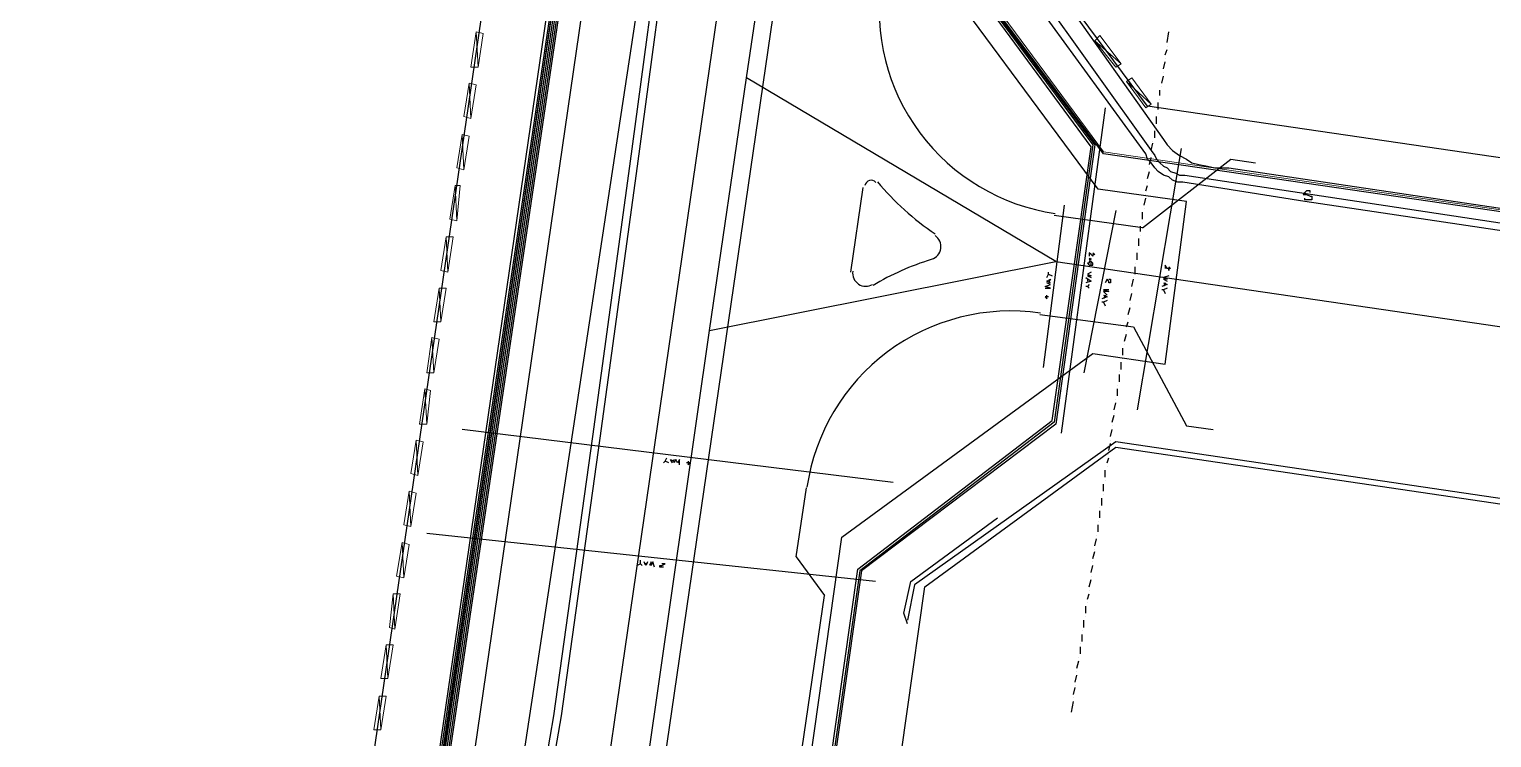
# Model space of a CAD drawing. Header units: inches. Extents: x 5 to 844, y 8 to 596.
# Drawn here: x 352.4 to 458.8, y 99.7 to 151.3 of the extents above; entities that cross this region are included whole.
import ezdxf

# ---------------------------------------------------------------- set-up
doc = ezdxf.new("R2010")
doc.units = ezdxf.units.IN
doc.header["$MEASUREMENT"] = 0
doc.layers.add('PDF_Geometry', color=7, linetype='Continuous', true_color=0x989898)

msp = doc.modelspace()

# ---------------------------------------------------------------- linework, layer by layer
at = {"layer": 'PDF_Geometry', "color": 3, "lineweight": 25}
for points in [[(262.93, 62.37), (268.46, 61.6), (334.93, 51.83), (355.88, 48.74), (359.74, 47.97), (376.84, 60.7), (377.48, 64.68), (408.85, 277.07), (409.49, 281.96), (398.05, 297.39), (393.81, 298.03), (395.61, 315), (400.24, 314.48), (415.92, 326.06), (437.65, 474.55), (441.25, 499.49), (428.52, 514.79), (423.25, 515.05), (424.54, 537.16), (433.15, 536.9), (448.71, 549.89), (454.88, 591.67)], [(454.62, 591.67), (448.58, 550.02), (433.15, 537.16), (424.41, 537.29), (422.99, 514.79), (428.39, 514.66), (441.12, 499.49), (437.39, 474.55), (415.66, 326.18), (400.24, 314.74), (395.48, 315.26), (393.68, 298.03), (397.92, 297.39), (409.37, 281.83), (408.72, 277.07), (377.35, 64.68), (376.84, 60.83), (359.74, 48.1), (356.4, 48.74), (354.47, 28.17), (360.9, 27.14), (372.72, 12.87)], [(455.01, 591.67), (448.83, 549.76), (433.28, 536.77), (424.79, 536.9), (423.38, 515.17), (428.65, 515.05), (441.51, 499.49), (437.78, 474.55), (416.05, 326.06), (400.37, 314.36), (395.87, 314.87), (394.07, 298.29), (398.18, 297.77), (409.75, 281.96), (409.11, 277.07), (377.74, 64.68), (377.1, 60.57), (359.87, 47.71), (356.65, 48.35), (354.85, 28.43), (361.15, 27.53), (373.24, 12.87)], [(455.13, 591.67), (448.96, 549.76), (433.28, 536.64), (424.92, 536.77), (423.64, 515.3), (428.65, 515.05), (441.64, 499.62), (437.91, 474.55), (416.18, 325.93), (400.37, 314.23), (395.87, 314.61), (394.19, 298.41), (398.18, 297.77), (409.88, 281.96), (409.24, 277.07), (377.87, 64.68), (377.22, 60.57), (359.87, 47.58), (356.78, 48.23), (354.98, 28.56), (361.15, 27.66), (373.37, 12.87)], [(455.26, 591.67), (449.09, 549.63), (433.28, 536.52), (425.05, 536.77), (423.64, 515.43), (428.65, 515.3), (441.76, 499.62), (438.04, 474.55), (416.31, 325.93), (400.37, 314.1), (395.99, 314.61), (394.32, 298.54), (398.18, 298.03), (410.01, 282.09), (409.37, 277.07), (378, 64.68), (377.35, 60.44), (359.87, 47.45), (356.91, 48.1), (355.11, 28.68), (361.28, 27.78), (373.5, 12.87)], [(400.24, 12.87), (400.37, 20.71), (400.75, 29.71), (401.39, 38.84), (402.17, 47.97), (411.55, 114.31), (429.81, 127.68), (435.08, 126.91), (436.62, 138.74), (430.19, 139.64), (416.69, 157.89), (434.18, 276.3), (448.06, 372.85), (466.96, 500.13), (484.7, 515.05), (492.42, 514.66), (494.09, 532.27), (488.05, 532.4), (473.9, 549.37), (474.68, 554.64), (475.96, 563), (480.2, 591.67)], [(269.87, 340.84), (269.23, 333.51), (395.74, 314.87), (393.94, 298.16), (398.05, 297.64), (409.62, 281.96), (408.98, 277.07), (377.61, 64.68), (377.1, 60.7), (359.87, 47.84), (356.53, 48.48), (354.73, 28.3), (361.02, 27.4), (372.98, 12.87)], [(353.18, 28.17), (354.73, 48.74), (356.14, 48.48), (359.87, 47.97), (376.97, 60.7), (390.47, 152.49), (409.62, 281.96), (398.05, 297.39), (393.29, 297.9), (394.45, 313.97)], [(390.08, 293.14), (390.72, 298.16), (397.92, 297.13), (409.24, 281.83), (404.61, 250.07), (390.08, 152.49), (376.71, 60.83), (359.74, 48.23), (356.27, 49), (299.44, 57.1), (261.77, 62.37), (260.36, 62.5), (259.72, 62.63), (260.49, 67.77)], [(385.07, 63.14), (384.42, 64.81), (385.32, 68.15), (386.09, 73.81), (386.35, 75.22), (387.38, 82.68), (390.59, 101.32), (393.42, 121.64), (396.12, 141.31), (398.82, 161.36)], [(399.34, 161.36), (396.64, 141.31), (393.94, 121.51), (391.11, 101.32), (387.89, 82.68), (385.2, 64.04), (385.07, 63.14)], [(606.97, 148.64), (610.7, 147.99), (608.26, 130.89), (591.8, 118.68), (430.58, 142.21), (418.88, 157.89), (418.62, 158.41), (419.14, 161.75)], [(529.7, 126.39), (477.12, 133.98), (445.23, 138.74), (436.36, 140.15), (435.98, 140.15), (435.59, 140.28), (435.34, 140.54), (434.95, 140.66), (434.56, 140.92), (434.31, 141.18), (434.05, 141.56), (433.79, 141.82), (433.66, 142.21), (420.94, 159.69)], [(421.45, 160.08), (434.05, 142.46), (434.31, 142.08), (434.44, 141.82), (434.69, 141.56), (434.95, 141.31), (435.21, 141.18), (435.46, 140.92), (435.85, 140.79), (436.11, 140.66), (436.49, 140.66), (477.25, 134.49), (529.7, 126.78)], [(403.58, 47.71), (412.71, 111.99), (426.85, 122.79), (429.68, 142.72), (418.24, 158.28)], [(418.36, 158.28), (429.81, 142.85), (426.98, 122.67), (412.84, 111.87), (403.71, 47.71)], [(418.49, 158.28), (429.94, 142.85), (427.11, 122.54), (412.97, 111.87), (403.84, 47.71)], [(426.21, 126.65), (427.75, 138.48)], [(415.28, 118.29), (383.91, 122.15)]]:
    msp.add_lwpolyline(points, dxfattribs=at)
at = {"layer": 'PDF_Geometry', "color": 7, "lineweight": 25}
for points in [[(388.02, 12.87), (388.54, 25.6), (389.69, 41.41), (395.61, 85.38), (401.91, 129.35), (404.61, 147.74), (426.34, 294.04), (428.39, 300.21), (430.06, 306.51), (431.35, 312.81), (439.45, 376.2), (448.06, 439.58), (457.06, 502.96)], [(440.61, 275.4), (531.12, 262.03), (621.63, 248.79), (604.66, 133.08), (590.77, 122.67), (433.79, 145.68), (423.51, 159.56), (440.61, 275.4)], [(328.37, 155.32), (385.45, 153.14), (372.34, 63.53), (358.45, 53.11), (300.08, 61.73), (312.68, 155.96), (328.37, 155.32)], [(427.11, 134.36), (404.61, 147.74)], [(401.91, 129.35), (427.11, 134.36)], [(427.11, 134.36), (615.84, 106.72)], [(429.68, 134.11), (429.81, 134.11), (429.81, 134.24), (429.68, 134.36), (429.55, 134.36), (429.55, 134.24), (429.42, 134.24), (429.55, 134.11), (429.68, 134.11), (429.68, 134.24), (429.68, 134.36), (429.55, 134.36)], [(429.81, 135.01), (429.81, 135.01), (429.94, 134.88), (429.81, 134.88), (429.81, 134.75), (429.68, 134.88), (429.55, 135.01), (429.55, 134.75)], [(429.55, 134.62), (429.68, 134.49)], [(429.55, 134.49), (429.68, 134.62)], [(435.34, 133.98), (435.34, 133.98), (435.46, 133.85), (435.34, 133.85), (435.34, 133.72), (435.34, 133.85), (435.21, 133.85), (435.08, 134.11), (435.08, 133.85)], [(426.46, 133.21), (426.59, 133.46), (426.59, 133.59)], [(426.72, 132.82), (426.46, 132.95), (426.72, 133.08), (426.59, 132.82)], [(426.59, 133.46), (426.85, 133.34)], [(429.29, 133.21), (429.68, 132.95), (429.29, 132.82)], [(429.68, 133.59), (429.42, 133.46), (429.68, 133.34), (429.42, 133.34), (429.68, 133.21)], [(429.42, 133.08), (429.42, 132.95)], [(430.96, 133.08), (431.09, 133.08), (431.09, 132.95), (431.09, 132.82), (430.96, 132.82), (430.96, 132.95), (430.84, 133.08), (430.71, 132.82)], [(435.34, 133.34), (434.95, 133.21), (435.21, 133.08), (434.95, 133.08), (435.21, 132.95)], [(426.34, 132.44), (426.72, 132.44), (426.34, 132.56), (426.72, 132.69), (426.46, 132.82)], [(429.42, 132.56), (429.29, 132.56)], [(429.55, 132.69), (429.42, 132.56), (429.55, 132.44)], [(430.96, 132.31), (430.58, 132.31), (430.96, 132.18), (430.58, 132.18), (430.84, 131.92)], [(434.95, 132.82), (435.21, 132.69), (434.82, 132.56)], [(434.95, 132.31), (434.82, 132.31)], [(435.08, 132.82), (434.95, 132.56)], [(435.21, 132.44), (434.95, 132.31), (435.08, 132.05)], [(426.59, 131.79), (426.34, 131.79), (426.46, 131.66), (426.46, 131.92)], [(430.58, 131.92), (430.84, 131.79), (430.45, 131.66)], [(430.58, 131.41), (430.45, 131.41)], [(430.71, 131.92), (430.58, 131.66)], [(430.84, 131.54), (430.58, 131.41), (430.71, 131.15)], [(431.48, 120.87), (509.9, 109.29), (499.1, 33.83), (408.59, 47.2), (417.59, 110.71), (431.48, 120.87)], [(398.95, 119.71), (398.69, 119.84), (398.57, 119.71)], [(398.69, 119.84), (398.82, 120.09)], [(399.34, 119.97), (399.21, 119.71), (399.08, 119.97), (399.34, 119.84)], [(399.72, 119.58), (399.72, 119.97), (399.59, 119.71), (399.47, 119.97), (399.34, 119.71)], [(400.37, 119.84), (400.37, 119.58), (400.49, 119.71), (400.24, 119.71)], [(397.02, 112.25), (396.89, 112.38), (396.64, 112.25)], [(396.89, 112.38), (396.89, 112.64)], [(397.41, 112.51), (397.28, 112.25), (397.15, 112.51)], [(397.41, 112.38), (397.15, 112.38)], [(397.92, 112.12), (397.79, 112.51), (397.67, 112.25), (397.67, 112.51), (397.54, 112.25)], [(398.57, 112.12), (398.57, 112.12), (398.44, 112.12), (398.31, 112.12), (398.31, 112.25), (398.44, 112.25), (398.69, 112.38), (398.44, 112.38)]]:
    msp.add_lwpolyline(points, dxfattribs=at)
at = {"layer": 'PDF_Geometry', "lineweight": 25}
for points in [[(395.61, 77.15), (456.16, 492.93), (456.29, 494.48)], [(391.62, 77.67), (451.53, 489.72), (451.92, 491.65)], [(379.67, 60.95), (381.98, 79.08), (410.91, 278.23)], [(435.21, 150.31), (435.34, 151.08)], [(435.21, 150.05), (435.21, 150.05)], [(435.08, 149.41), (435.21, 149.79)], [(435.08, 149.15), (435.08, 149.15)], [(434.95, 148.38), (435.08, 148.89)], [(434.95, 148.12), (434.95, 148.12)], [(434.82, 147.35), (434.95, 147.86)], [(434.82, 147.09), (434.82, 147.09)], [(434.56, 145.42), (434.56, 145.94)], [(434.69, 146.45), (434.69, 146.84)], [(434.69, 146.19), (434.69, 146.19)], [(434.44, 144.39), (434.44, 144.91)], [(434.56, 145.16), (434.56, 145.16)], [(434.31, 144.14), (434.31, 144.14)], [(434.31, 143.36), (434.31, 143.88)], [(434.05, 142.46), (434.18, 142.98)], [(434.18, 143.11), (434.18, 143.11)], [(433.41, 136.81), (439.84, 141.82), (441.64, 141.56)], [(433.92, 141.44), (434.05, 141.95)], [(434.05, 142.21), (434.05, 142.21)], [(433.79, 140.41), (433.92, 140.92)], [(433.92, 141.18), (433.92, 141.18)], [(412.19, 133.59), (413.09, 139.76)], [(433.66, 139.51), (433.79, 139.89)], [(433.79, 140.15), (433.79, 140.15)], [(433.54, 138.48), (433.66, 138.99)], [(433.66, 139.25), (433.66, 139.25)], [(433.41, 136.81), (426.98, 137.71)], [(433.41, 137.45), (433.41, 137.96)], [(433.54, 138.22), (433.54, 138.22)], [(433.28, 136.55), (433.28, 136.94)], [(433.28, 136.29), (433.28, 136.29)], [(433.41, 137.19), (433.41, 137.19)], [(433.02, 135.26), (433.02, 135.26)], [(433.15, 135.52), (433.15, 136.04)], [(432.89, 134.24), (432.89, 134.24)], [(433.02, 134.49), (433.02, 135.01)], [(432.64, 132.56), (432.76, 133.08)], [(432.76, 133.21), (432.76, 133.21)], [(432.89, 133.46), (432.89, 133.98)], [(432.51, 131.54), (432.64, 132.05)], [(432.64, 132.31), (432.64, 132.31)], [(432.38, 130.51), (432.51, 131.02)], [(432.51, 131.28), (432.51, 131.28)], [(425.95, 130.51), (432.76, 129.61)], [(432.25, 129.61), (432.38, 129.99)], [(432.38, 130.25), (432.38, 130.25)], [(432.12, 128.58), (432.25, 129.09)], [(432.25, 129.35), (432.25, 129.35)], [(432.76, 129.61), (436.62, 122.41), (438.55, 122.15)], [(431.99, 127.55), (431.99, 128.07)], [(432.12, 128.32), (432.12, 128.32)], [(431.86, 126.52), (431.86, 127.04)], [(431.99, 127.29), (431.99, 127.29)], [(431.74, 126.39), (431.74, 126.39)], [(431.74, 125.62), (431.74, 126.14)], [(431.61, 125.37), (431.61, 125.37)], [(431.61, 124.59), (431.61, 125.11)], [(431.35, 123.57), (431.48, 124.08)], [(431.48, 124.34), (431.48, 124.34)], [(431.22, 122.67), (431.35, 123.18)], [(431.22, 122.41), (431.22, 122.41)], [(431.35, 123.31), (431.35, 123.31)], [(431.09, 121.64), (431.22, 122.15)], [(431.09, 121.38), (431.09, 121.38)], [(430.96, 120.61), (431.09, 121.12)], [(430.96, 120.35), (430.96, 120.35)], [(430.71, 118.68), (430.71, 119.19)], [(430.84, 119.71), (430.96, 120.09)], [(430.84, 119.45), (430.84, 119.45)], [(430.58, 117.65), (430.58, 118.17)], [(430.71, 118.42), (430.71, 118.42)], [(408.21, 112.89), (408.98, 117.91)], [(430.45, 116.62), (430.45, 117.14)], [(430.58, 117.39), (430.58, 117.39)], [(430.32, 116.49), (430.32, 116.49)], [(430.32, 115.72), (430.32, 116.24)], [(430.19, 115.47), (430.19, 115.47)], [(430.19, 114.69), (430.19, 115.21)], [(429.94, 113.67), (430.06, 114.18)], [(430.06, 114.44), (430.06, 114.44)], [(408.21, 112.89), (410.27, 110.07)], [(429.81, 112.77), (429.94, 113.28)], [(429.94, 113.41), (429.94, 113.41)], [(429.68, 111.74), (429.81, 112.25)], [(429.81, 112.51), (429.81, 112.51)], [(429.55, 110.71), (429.68, 111.22)], [(429.68, 111.48), (429.68, 111.48)], [(405.25, 75.74), (410.27, 110.07)], [(429.42, 109.81), (429.55, 110.19)], [(429.55, 110.45), (429.55, 110.45)], [(429.29, 108.78), (429.29, 109.29)], [(429.42, 109.55), (429.42, 109.55)], [(429.04, 107.49), (429.04, 107.49)], [(429.16, 107.75), (429.16, 108.27)], [(429.29, 108.52), (429.29, 108.52)], [(428.91, 106.59), (428.91, 106.59)], [(429.04, 106.72), (429.04, 107.24)], [(428.78, 105.57), (428.78, 105.57)], [(428.91, 105.82), (428.91, 106.34)], [(428.65, 104.79), (428.78, 105.31)], [(428.65, 104.54), (428.65, 104.54)], [(428.39, 102.87), (428.52, 103.38)], [(428.52, 103.77), (428.65, 104.28)], [(428.52, 103.51), (428.52, 103.51)], [(428.26, 101.58), (428.39, 102.35)], [(428.39, 102.61), (428.39, 102.61)]]:
    msp.add_lwpolyline(points, dxfattribs=at)
at = {"layer": 'PDF_Geometry', "color": 1, "lineweight": 25}
for points in [[(414.25, 275.79), (401.65, 185.79), (387.89, 95.28), (381.6, 54.14), (380.82, 52.73), (379.8, 51.44), (378.77, 50.15), (377.61, 49), (376.32, 48.1), (374.91, 47.2), (373.37, 46.55), (371.82, 45.91), (370.28, 45.53), (368.61, 45.4), (366.94, 45.4), (365.4, 45.53), (365.14, 45.53), (342.13, 48.87), (279.13, 58.13), (263.44, 60.18)], [(423.12, 159.95), (434.95, 143.24), (435.21, 142.85), (435.59, 142.46), (436.11, 142.08), (436.62, 141.82), (437.01, 141.56), (437.52, 141.44), (438.16, 141.31), (438.68, 141.18), (439.19, 141.18), (439.71, 141.18), (473.52, 136.16)]]:
    msp.add_lwpolyline(points, dxfattribs=at)
at = {"layer": 'PDF_Geometry', "lineweight": 0}
for points in [[(440.61, 275.4), (423.51, 159.56), (433.79, 145.68), (590.77, 122.67), (604.66, 133.08), (621.63, 248.79), (531.12, 262.03), (440.61, 275.4)], [(328.37, 155.32), (312.68, 155.96), (300.08, 61.73), (358.45, 53.11), (372.34, 63.53), (385.45, 153.14), (328.37, 155.32)], [(431.48, 120.87), (417.59, 110.71), (408.59, 47.2), (499.1, 33.83), (509.9, 109.29), (431.48, 120.87)]]:
    msp.add_lwpolyline(points, dxfattribs=at)
at = {"layer": 'PDF_Geometry', "color": 1, "lineweight": 20}
msp.add_lwpolyline([(420.04, 167.66), (418.75, 158.41), (419.01, 158.02), (430.58, 142.34), (591.8, 118.81), (608.13, 131.02), (610.57, 147.61), (606.84, 148.38)], dxfattribs=at)
at = {"layer": 'PDF_Geometry', "color": 4, "lineweight": 0}
for points in [[(384.94, 151.08), (385.07, 148.51), (384.55, 148.51), (384.94, 151.08)], [(385.45, 150.95), (384.94, 151.08), (385.07, 148.51), (385.45, 150.95)], [(430.32, 150.82), (429.94, 150.44), (431.86, 148.76), (430.32, 150.82)], [(429.94, 150.44), (431.86, 148.76), (431.48, 148.51), (429.94, 150.44)], [(384.42, 147.35), (384.55, 144.78), (384.04, 144.91), (384.42, 147.35)], [(384.94, 147.22), (384.42, 147.35), (384.55, 144.78), (384.94, 147.22)], [(432.64, 147.74), (432.25, 147.48), (434.05, 145.81), (432.64, 147.74)], [(432.25, 147.48), (434.05, 145.81), (433.66, 145.55), (432.25, 147.48)], [(383.91, 143.62), (384.04, 141.05), (383.52, 141.18), (383.91, 143.62)], [(384.42, 143.49), (383.91, 143.62), (384.04, 141.05), (384.42, 143.49)], [(383.4, 139.89), (383.52, 137.32), (383.01, 137.45), (383.4, 139.89)], [(383.78, 139.89), (383.4, 139.89), (383.52, 137.32), (383.78, 139.89)], [(382.75, 136.16), (382.88, 133.59), (382.37, 133.72), (382.75, 136.16)], [(383.27, 136.16), (382.75, 136.16), (382.88, 133.59), (383.27, 136.16)], [(382.24, 132.44), (382.37, 129.99), (381.85, 129.99), (382.24, 132.44)], [(382.75, 132.44), (382.24, 132.44), (382.37, 129.99), (382.75, 132.44)], [(381.72, 128.84), (381.85, 126.27), (381.34, 126.27), (381.72, 128.84)], [(382.24, 128.71), (381.72, 128.84), (381.85, 126.27), (382.24, 128.71)], [(381.21, 125.11), (381.34, 122.54), (380.82, 122.54), (381.21, 125.11)], [(381.6, 124.98), (381.21, 125.11), (381.34, 122.54), (381.6, 124.98)], [(380.57, 121.38), (380.7, 118.81), (380.18, 118.94), (380.57, 121.38)], [(381.08, 121.25), (380.57, 121.38), (380.7, 118.81), (381.08, 121.25)], [(380.05, 117.65), (380.18, 115.08), (379.67, 115.21), (380.05, 117.65)], [(380.57, 117.52), (380.05, 117.65), (380.18, 115.08), (380.57, 117.52)], [(379.54, 113.92), (379.67, 111.35), (379.15, 111.48), (379.54, 113.92)], [(380.05, 113.79), (379.54, 113.92), (379.67, 111.35), (380.05, 113.79)], [(378.9, 110.19), (379.02, 107.62), (378.64, 107.75), (378.9, 110.19)], [(379.41, 110.19), (378.9, 110.19), (379.02, 107.62), (379.41, 110.19)], [(378.38, 106.47), (378.51, 104.02), (378, 104.02), (378.38, 106.47)], [(378.9, 106.47), (378.38, 106.47), (378.51, 104.02), (378.9, 106.47)], [(377.87, 102.74), (378, 100.3), (377.48, 100.3), (377.87, 102.74)], [(378.38, 102.74), (377.87, 102.74), (378, 100.3), (378.38, 102.74)]]:
    msp.add_lwpolyline(points, dxfattribs=at)
at = {"layer": 'PDF_Geometry', "color": 6, "lineweight": 25}
for points in [[(605.17, 147.48), (606.84, 147.22), (604.78, 132.95), (590.77, 122.41), (586.53, 98.37), (431.48, 121.25), (416.82, 110.84), (416.31, 108.27)], [(430.71, 145.55), (427.49, 121.89)], [(436.24, 142.59), (433.02, 123.57)], [(431.48, 138.09), (429.16, 126.27)], [(416.31, 108.01), (416.05, 108.78), (416.56, 111.09), (422.86, 115.72)], [(413.99, 111.09), (381.34, 114.57)]]:
    msp.add_lwpolyline(points, dxfattribs=at)
at = {"layer": 'PDF_Geometry', "color": 5, "lineweight": 25}
msp.add_lwpolyline([(445.62, 139.38), (445.62, 139.51), (445.49, 139.51), (445.36, 139.51), (445.23, 139.38), (445.11, 139.25), (445.23, 139.25), (445.36, 139.25), (445.62, 139.12), (445.75, 139.12), (445.75, 138.99), (445.75, 138.86), (445.62, 138.86), (445.36, 138.86), (445.23, 138.86), (445.23, 138.99)], dxfattribs=at)
at = {"layer": 'PDF_Geometry', "lineweight": 25}
for centre, radius, start, end in [((429.23, 152.69), 14.98, 171.7214, 261.7334), ((413.67, 139.83), 0.45, 39.6564, 171.7278), ((429.23, 152.69), 19.61, 219.6552, 236.2496), ((417.79, 135.46), 0.964, 287.1948, 56.2462), ((423.83, 115.79), 19.6, 107.1928, 120.7412), ((413.29, 133.53), 0.964, 171.7201, 300.7389), ((423.83, 115.79), 14.98, 81.7227, 171.732)]:
    msp.add_arc(centre, radius, start, end, dxfattribs=at)

doc.saveas('drawing.dxf')
